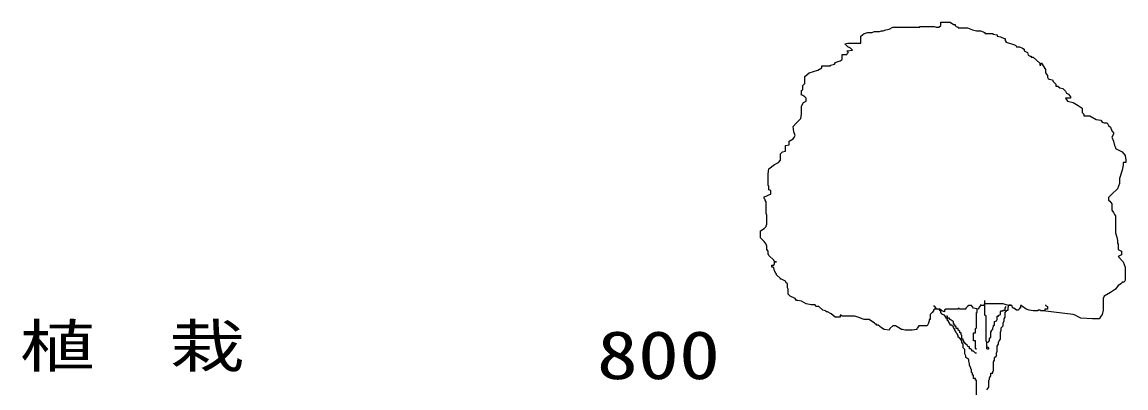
# Model space of a CAD drawing. Units: millimetres at full size; details may follow other scales. Extents: x 0 to 25230, y 0 to 17820.
# Drawn here: x 8868 to 10879, y 9444 to 10110 of the extents above; entities that cross this region are included whole.
import ezdxf
from ezdxf.enums import TextEntityAlignment as Align

# ---------------------------------------------------------------- set-up
doc = ezdxf.new("R2010")
doc.units = ezdxf.units.MM
doc.layers.add('D-STR-STRn', color=2, linetype='Continuous', lineweight=25)
doc.layers.add('D-STR-TXT', color=7, linetype='Continuous', lineweight=25)
doc.styles.add('ＭＳ ゴシック', font='')
doc.styles.get('ＭＳ ゴシック').set_extended_font_data('MS Gothic')

# ---------------------------------------------------------------- blocks, each defined once
blk = doc.blocks.new('tree')
at = {"color": 2, "linetype": 'Continuous', "lineweight": 25}
for p, q in [((-76.887, 681.06), (-73.226, 684.409)), ((-73.226, 684.409), (-73.226, 690.436)), ((-73.226, 690.436), (-56.384, 690.436)), ((-56.384, 690.436), (-50.526, 685.748)), ((-50.526, 685.748), (-47.597, 685.748)), ((-47.597, 685.748), (-47.597, 684.409)), ((-47.597, 684.409), (-45.4, 682.4)), ((-218.944, 664.988), (-213.086, 669.676)), ((-218.944, 652.264), (-218.944, 664.988)), ((-213.086, 669.676), (-206.496, 671.685)), ((-206.496, 671.685), (-199.173, 671.685)), ((-199.173, 671.685), (-194.048, 673.024)), ((-194.048, 673.024), (-185.261, 673.024)), ((-185.261, 673.024), (-181.599, 674.364)), ((-181.599, 674.364), (-178.67, 674.364)), ((-178.67, 674.364), (-173.545, 676.373)), ((-173.545, 676.373), (-167.686, 677.712)), ((-167.686, 677.712), (-161.096, 681.06)), ((-161.096, 681.06), (-112.035, 681.06)), ((-112.035, 682.4), (-85.674, 682.4)), ((-112.035, 681.06), (-112.035, 682.4)), ((-85.674, 682.4), (-82.013, 681.06)), ((-82.013, 681.06), (-76.887, 681.06)), ((-45.4, 682.4), (-41.739, 681.06)), ((-41.739, 681.06), (-41.739, 679.721)), ((-41.739, 679.721), (-24.897, 679.721)), ((-24.897, 679.721), (-16.11, 676.373)), ((-16.11, 676.373), (-8.787, 674.364)), ((-8.787, 674.364), (-1.465, 674.364)), ((-1.465, 674.364), (6.59, 671.685)), ((6.59, 671.685), (6.59, 669.676)), ((6.59, 669.676), (21.235, 669.676)), ((21.235, 669.676), (21.235, 668.336)), ((21.235, 668.336), (29.29, 666.997)), ((29.29, 666.997), (29.29, 664.988)), ((29.29, 664.988), (35.148, 663.649)), ((35.148, 663.649), (41.739, 660.3)), ((-248.235, 650.925), (-243.109, 652.264)), ((-243.109, 645.567), (-248.235, 650.925)), ((-243.109, 652.264), (-218.944, 652.264)), ((-237.983, 642.889), (-243.109, 645.567)), ((41.739, 660.3), (43.935, 660.3)), ((43.935, 660.3), (43.935, 656.952)), ((43.935, 656.952), (45.4, 653.604)), ((45.4, 653.604), (60.777, 648.916)), ((60.777, 648.916), (62.974, 647.576)), ((62.974, 647.576), (64.438, 645.567)), ((64.438, 645.567), (69.564, 645.567)), ((69.564, 645.567), (75.422, 642.889)), ((-253.36, 631.504), (-244.573, 631.504)), ((-253.36, 622.129), (-253.36, 631.504)), ((-244.573, 638.201), (-234.322, 639.54)), ((-243.109, 636.192), (-244.573, 638.201)), ((-244.573, 631.504), (-243.109, 634.853)), ((-241.644, 634.853), (-243.109, 636.192)), ((-243.109, 634.853), (-241.644, 634.853)), ((-234.322, 639.54), (-237.983, 642.889)), ((75.422, 642.889), (78.351, 640.88)), ((78.351, 640.88), (78.351, 638.201)), ((78.351, 638.201), (84.209, 634.853)), ((84.209, 634.853), (85.674, 630.165)), ((85.674, 630.165), (89.335, 628.156)), ((89.335, 628.156), (90.8, 628.156)), ((90.8, 628.156), (90.8, 626.817)), ((90.8, 626.817), (94.461, 626.817)), ((94.461, 626.817), (106.909, 615.432)), ((-297.296, 602.708), (-289.973, 607.396)), ((-289.973, 610.744), (-274.596, 610.744)), ((-289.973, 607.396), (-289.973, 610.744)), ((-274.596, 612.084), (-267.273, 614.093)), ((-274.596, 610.744), (-274.596, 612.084)), ((-267.273, 614.093), (-265.809, 615.432)), ((-265.809, 616.771), (-257.022, 620.12)), ((-265.809, 615.432), (-265.809, 616.771)), ((-257.022, 620.12), (-253.36, 622.129)), ((106.909, 615.432), (106.909, 612.084)), ((106.909, 612.084), (108.374, 612.084)), ((108.374, 615.432), (109.838, 615.432)), ((108.374, 612.084), (108.374, 615.432)), ((109.838, 615.432), (117.161, 604.048)), ((117.161, 604.048), (117.161, 598.02)), ((-321.46, 591.324), (-313.405, 598.02)), ((-321.46, 578.6), (-321.46, 591.324)), ((-313.405, 598.02), (-297.296, 602.708)), ((117.161, 598.02), (120.822, 593.333)), ((120.822, 593.333), (120.822, 589.984)), ((120.822, 589.984), (122.287, 587.975)), ((122.287, 587.975), (123.751, 586.636)), ((123.751, 586.636), (129.609, 585.297)), ((129.609, 585.297), (131.074, 581.948)), ((-327.318, 565.876), (-325.121, 567.215)), ((-327.318, 559.179), (-327.318, 565.876)), ((-325.121, 575.251), (-321.46, 578.6)), ((-325.121, 567.215), (-325.121, 575.251)), ((131.074, 581.948), (136.2, 577.261)), ((136.2, 577.261), (136.2, 573.912)), ((136.2, 573.912), (139.861, 573.912)), ((139.861, 573.912), (143.522, 570.564)), ((143.522, 570.564), (148.648, 569.224)), ((148.648, 569.224), (153.774, 564.537)), ((153.774, 564.537), (155.238, 561.188)), ((-328.783, 557.84), (-327.318, 559.179)), ((-327.318, 557.84), (-328.783, 557.84)), ((-325.121, 556.501), (-327.318, 557.84)), ((-327.318, 537.08), (-323.657, 543.777)), ((-321.46, 554.492), (-325.121, 556.501)), ((-323.657, 543.777), (-318.531, 546.455)), ((-318.531, 551.813), (-321.46, 554.492)), ((-318.531, 546.455), (-318.531, 551.813)), ((153.774, 551.813), (157.435, 546.455)), ((162.561, 551.813), (153.774, 551.813)), ((155.238, 561.188), (158.899, 559.179)), ((157.435, 546.455), (167.686, 543.777)), ((158.899, 559.179), (162.561, 554.492)), ((162.561, 554.492), (162.561, 551.813)), ((167.686, 543.777), (176.474, 538.419)), ((-328.783, 514.981), (-327.318, 523.017)), ((-327.318, 523.017), (-327.318, 537.08)), ((176.474, 538.419), (183.796, 533.732)), ((183.796, 533.732), (183.796, 525.695)), ((183.796, 525.695), (186.725, 523.017)), ((186.725, 523.017), (186.725, 519.668)), ((-342.696, 500.248), (-336.105, 506.945)), ((-336.105, 506.945), (-328.783, 514.981)), ((186.725, 519.668), (197.709, 519.668)), ((197.709, 519.668), (209.425, 512.972)), ((209.425, 512.972), (218.212, 511.632)), ((218.212, 511.632), (220.409, 508.284)), ((220.409, 508.284), (224.07, 506.945)), ((224.07, 506.945), (229.196, 506.945)), ((229.196, 506.945), (232.125, 502.257)), ((-341.231, 490.872), (-342.696, 500.248)), ((-339.034, 484.176), (-341.231, 490.872)), ((-341.231, 479.488), (-339.034, 484.176)), ((232.125, 502.257), (235.786, 498.908)), ((235.786, 498.908), (237.983, 492.212)), ((237.983, 492.212), (240.912, 488.863)), ((240.912, 486.185), (237.983, 480.827)), ((240.912, 488.863), (240.912, 486.185)), ((-356.608, 465.425), (-350.018, 466.764)), ((-356.608, 455.38), (-356.608, 465.425)), ((-350.018, 473.461), (-342.696, 478.149)), ((-350.018, 466.764), (-350.018, 473.461)), ((-342.696, 478.149), (-341.231, 479.488)), ((237.983, 480.827), (240.912, 473.461)), ((240.912, 473.461), (243.109, 465.425)), ((243.109, 465.425), (244.573, 462.076)), ((-365.395, 450.692), (-361.734, 454.04)), ((-365.395, 439.307), (-365.395, 450.692)), ((-361.734, 454.04), (-356.608, 455.38)), ((244.573, 462.076), (244.573, 460.067)), ((244.573, 460.067), (248.235, 458.728)), ((248.235, 458.728), (257.022, 454.04)), ((257.022, 454.04), (262.147, 447.343)), ((262.147, 447.343), (263.612, 439.307)), ((-388.095, 413.86), (-386.631, 423.235)), ((-386.631, 423.235), (-376.379, 431.271)), ((-376.379, 431.271), (-369.057, 434.62)), ((-369.057, 434.62), (-365.395, 439.307)), ((258.486, 429.932), (257.022, 420.556)), ((258.486, 434.62), (258.486, 429.932)), ((263.612, 434.62), (258.486, 434.62)), ((263.612, 439.307), (263.612, 434.62)), ((-388.095, 393.1), (-388.095, 413.86)), ((257.022, 420.556), (251.896, 405.824)), ((251.896, 405.824), (251.896, 396.448)), ((-386.631, 391.76), (-388.095, 393.1)), ((-386.631, 385.064), (-386.631, 391.76)), ((-382.97, 383.724), (-386.631, 385.064)), ((-382.97, 377.027), (-382.97, 383.724)), ((248.235, 387.073), (237.983, 377.027)), ((251.896, 396.448), (248.235, 387.073)), ((-395.418, 372.34), (-391.757, 373.679)), ((-395.418, 368.991), (-395.418, 372.34)), ((-393.221, 367.652), (-395.418, 368.991)), ((-393.221, 366.313), (-393.221, 367.652)), ((-391.757, 362.964), (-393.221, 366.313)), ((-391.757, 373.679), (-386.631, 375.688)), ((-391.757, 342.204), (-391.757, 362.964)), ((-386.631, 375.688), (-382.97, 377.027)), ((237.983, 377.027), (232.125, 371)), ((232.125, 371), (232.125, 366.313)), ((232.125, 366.313), (234.322, 364.304)), ((234.322, 364.304), (237.983, 359.616)), ((-390.292, 338.856), (-391.757, 342.204)), ((237.983, 359.616), (237.983, 348.231)), ((237.983, 348.231), (240.912, 343.544)), ((240.912, 343.544), (243.109, 340.195)), ((-391.757, 319.435), (-390.292, 322.784)), ((-390.292, 322.784), (-390.292, 338.856)), ((243.109, 340.195), (244.573, 337.517)), ((244.573, 337.517), (244.573, 306.712)), ((-402.008, 310.06), (-395.418, 314.748)), ((-402.008, 297.336), (-402.008, 310.06)), ((-395.418, 314.748), (-391.757, 318.096)), ((-391.757, 318.096), (-391.757, 319.435)), ((244.573, 306.712), (246.77, 298.675)), ((-395.418, 290.639), (-402.008, 297.336)), ((-391.757, 285.952), (-395.418, 290.639)), ((-390.292, 282.603), (-391.757, 285.952)), ((-390.292, 276.576), (-390.292, 282.603)), ((246.77, 298.675), (248.235, 292.648)), ((248.235, 292.648), (248.235, 287.291)), ((248.235, 287.291), (249.699, 287.291)), ((249.699, 287.291), (249.699, 276.576)), ((-388.095, 273.228), (-390.292, 276.576)), ((-388.095, 268.54), (-388.095, 273.228)), ((-386.631, 265.192), (-388.095, 268.54)), ((-377.844, 257.155), (-386.631, 265.192)), ((249.699, 276.576), (255.557, 273.228)), ((255.557, 266.531), (249.699, 263.852)), ((249.699, 263.852), (258.486, 253.807)), ((255.557, 273.228), (255.557, 266.531)), ((-381.505, 247.78), (-377.844, 247.78)), ((-381.505, 244.432), (-381.505, 247.78)), ((-379.308, 244.432), (-381.505, 244.432)), ((-377.844, 243.092), (-379.308, 244.432)), ((-376.379, 253.807), (-377.844, 257.155)), ((-377.844, 247.78), (-376.379, 251.128)), ((-376.379, 237.735), (-377.844, 243.092)), ((-372.718, 253.807), (-376.379, 253.807)), ((-376.379, 253.807), (-372.718, 253.807)), ((-376.379, 251.128), (-376.379, 253.807)), ((258.486, 253.807), (262.147, 244.432)), ((262.147, 244.432), (262.147, 220.323)), ((-374.183, 233.047), (-376.379, 237.735)), ((-372.718, 231.708), (-374.183, 233.047)), ((-372.718, 230.368), (-372.718, 231.708)), ((-365.395, 223.672), (-372.718, 230.368)), ((-365.395, 222.332), (-365.395, 223.672)), ((-363.931, 222.332), (-365.395, 222.332)), ((-356.608, 218.984), (-363.931, 222.332)), ((-355.144, 215.636), (-356.608, 218.984)), ((-352.947, 214.296), (-355.144, 215.636)), ((-352.947, 206.26), (-352.947, 214.296)), ((-351.483, 204.251), (-352.947, 206.26)), ((-351.483, 194.876), (-351.483, 204.251)), ((244.573, 204.251), (235.786, 198.224)), ((249.699, 210.948), (244.573, 204.251)), ((255.557, 214.296), (249.699, 210.948)), ((257.022, 216.975), (255.557, 214.296)), ((260.683, 216.975), (257.022, 216.975)), ((262.147, 220.323), (260.683, 216.975)), ((-347.821, 191.527), (-351.483, 194.876)), ((-339.034, 186.84), (-347.821, 191.527)), ((-336.105, 183.491), (-339.034, 186.84)), ((-333.908, 183.491), (-336.105, 183.491)), ((-327.318, 182.152), (-333.908, 183.491)), ((-318.531, 177.464), (-327.318, 182.152)), ((6.59, 156.704), (6.59, 183.491)), ((224.07, 191.527), (221.873, 186.84)), ((221.873, 186.84), (221.873, 166.08)), ((235.786, 198.224), (224.07, 191.527)), ((-309.744, 175.455), (-318.531, 177.464)), ((-302.421, 175.455), (-309.744, 175.455)), ((-300.957, 172.776), (-302.421, 175.455)), ((-295.831, 172.776), (-300.957, 172.776)), ((-288.509, 166.08), (-295.831, 172.776)), ((-283.383, 164.74), (-288.509, 166.08)), ((-281.918, 162.731), (-283.383, 164.74)), ((-279.722, 162.731), (-281.918, 162.731)), ((-273.131, 159.383), (-279.722, 162.731)), ((-89.335, 161.392), (-92.996, 158.043)), ((-87.138, 164.74), (-89.335, 161.392)), ((-85.674, 167.419), (-87.138, 166.08)), ((-87.138, 166.08), (-87.138, 164.74)), ((-85.674, 172.776), (-85.674, 174.116)), ((-84.209, 172.776), (-85.674, 172.776)), ((-75.422, 167.419), (-85.674, 167.419)), ((-82.013, 169.428), (-84.209, 172.776)), ((-82.013, 167.419), (-82.013, 169.428)), ((-76.887, 167.419), (-82.013, 167.419)), ((-75.422, 166.08), (-76.887, 167.419)), ((-71.761, 164.74), (-75.422, 167.419)), ((-75.422, 164.74), (-75.422, 166.08)), ((-73.226, 164.74), (-75.422, 164.74)), ((-73.226, 161.392), (-73.226, 164.74)), ((-71.761, 159.383), (-73.226, 161.392)), ((-66.635, 162.731), (-71.761, 164.74)), ((-64.438, 167.419), (-66.635, 166.08)), ((-66.635, 166.08), (-66.635, 162.731)), ((-41.739, 167.419), (-64.438, 167.419)), ((-38.81, 167.419), (-41.739, 169.428)), ((-41.739, 169.428), (-41.739, 167.419)), ((-27.826, 167.419), (-38.81, 167.419)), ((-24.897, 172.776), (-27.826, 169.428)), ((-27.826, 169.428), (-27.826, 167.419)), ((-22.7, 174.116), (-24.897, 172.776)), ((-17.574, 174.116), (-22.7, 174.116)), ((-13.913, 169.428), (-17.574, 174.116)), ((-5.126, 167.419), (-13.913, 169.428)), ((-8.787, 161.392), (-7.323, 161.392)), ((-8.787, 133.935), (-8.787, 161.392)), ((-7.323, 161.392), (-7.323, 167.419)), ((-1.465, 174.116), (-5.126, 169.428)), ((-5.126, 169.428), (-5.126, 167.419)), ((-1.465, 175.455), (-1.465, 174.116)), ((1.465, 174.116), (-1.465, 175.455)), ((5.126, 174.116), (1.465, 174.116)), ((40.274, 177.464), (5.126, 177.464)), ((5.126, 177.464), (5.126, 174.116)), ((35.148, 162.731), (36.613, 164.74)), ((35.148, 158.043), (35.148, 162.731)), ((36.613, 164.74), (40.274, 164.74)), ((45.4, 175.455), (40.274, 177.464)), ((40.274, 166.08), (43.935, 166.08)), ((40.274, 164.74), (40.274, 166.08)), ((43.935, 169.428), (45.4, 172.776)), ((43.935, 166.08), (43.935, 169.428)), ((43.935, 161.392), (45.4, 164.74)), ((43.935, 153.356), (43.935, 161.392)), ((50.526, 174.116), (45.4, 175.455)), ((45.4, 164.74), (46.864, 164.74)), ((46.864, 166.08), (49.061, 166.08)), ((46.864, 164.74), (46.864, 166.08)), ((49.061, 169.428), (50.526, 175.455)), ((49.061, 166.08), (49.061, 169.428)), ((50.526, 175.455), (54.187, 175.455)), ((55.651, 174.116), (50.526, 174.116)), ((57.848, 169.428), (55.651, 174.116)), ((59.313, 169.428), (57.848, 169.428)), ((64.438, 166.08), (59.313, 169.428)), ((68.1, 166.08), (64.438, 166.08)), ((69.564, 169.428), (68.1, 166.08)), ((71.761, 169.428), (69.564, 169.428)), ((73.226, 174.116), (71.761, 174.116)), ((71.761, 174.116), (71.761, 169.428)), ((75.422, 172.776), (73.226, 174.116)), ((82.013, 167.419), (75.422, 172.776)), ((87.138, 166.08), (82.013, 167.419)), ((94.461, 164.74), (87.138, 166.08)), ((103.248, 164.74), (94.461, 164.74)), ((103.248, 166.08), (103.248, 164.74)), ((106.909, 166.08), (103.248, 166.08)), ((108.374, 164.74), (106.909, 166.08)), ((115.696, 164.74), (108.374, 164.74)), ((167.686, 158.043), (112.035, 164.74)), ((115.696, 167.419), (115.696, 164.74)), ((120.822, 167.419), (115.696, 167.419)), ((117.161, 175.455), (117.161, 174.116)), ((117.161, 174.116), (120.822, 172.776)), ((120.822, 172.776), (120.822, 167.419)), ((221.873, 166.08), (220.409, 158.043)), ((-265.809, 153.356), (-273.131, 159.383)), ((-257.022, 153.356), (-265.809, 153.356)), ((-257.022, 156.704), (-257.022, 153.356)), ((-255.557, 156.704), (-257.022, 156.704)), ((-253.36, 154.695), (-255.557, 156.704)), ((-230.66, 154.695), (-253.36, 154.695)), ((-224.07, 153.356), (-230.66, 154.695)), ((-216.748, 150.007), (-224.07, 153.356)), ((-213.086, 148.668), (-216.748, 150.007)), ((-204.299, 148.668), (-213.086, 148.668)), ((-194.048, 141.971), (-204.299, 148.668)), ((-192.583, 140.632), (-194.048, 141.971)), ((-95.925, 141.971), (-98.122, 137.284)), ((-94.461, 146.659), (-95.925, 141.971)), ((-92.996, 148.668), (-94.461, 148.668)), ((-94.461, 148.668), (-94.461, 146.659)), ((-92.996, 158.043), (-92.996, 148.668)), ((-70.297, 158.043), (-71.761, 159.383)), ((-66.635, 156.704), (-70.297, 158.043)), ((-64.438, 153.356), (-66.635, 156.704)), ((-62.974, 150.007), (-64.438, 153.356)), ((-61.509, 154.695), (-62.974, 154.695)), ((-61.509, 148.668), (-62.974, 150.007)), ((-61.509, 151.347), (-61.509, 154.695)), ((-57.848, 151.347), (-61.509, 151.347)), ((-61.509, 146.659), (-61.509, 148.668)), ((-59.313, 146.659), (-61.509, 146.659)), ((-59.313, 145.32), (-59.313, 146.659)), ((-57.848, 141.971), (-59.313, 145.32)), ((-57.848, 148.668), (-57.848, 151.347)), ((-56.384, 148.668), (-57.848, 148.668)), ((-56.384, 140.632), (-57.848, 141.971)), ((-52.722, 146.659), (-56.384, 148.668)), ((-50.526, 145.32), (-52.722, 146.659)), ((-50.526, 141.971), (-50.526, 145.32)), ((-49.061, 140.632), (-50.526, 141.971)), ((8.787, 154.695), (6.59, 156.704)), ((8.787, 109.827), (8.787, 154.695)), ((24.164, 145.32), (27.826, 146.659)), ((24.164, 138.623), (24.164, 145.32)), ((27.826, 146.659), (29.29, 148.668)), ((29.29, 154.695), (31.487, 154.695)), ((29.29, 148.668), (29.29, 154.695)), ((31.487, 156.704), (32.951, 156.704)), ((31.487, 154.695), (31.487, 156.704)), ((32.951, 156.704), (35.148, 158.043)), ((40.274, 141.971), (41.739, 146.659)), ((40.274, 137.284), (40.274, 141.971)), ((41.739, 150.007), (43.935, 153.356)), ((41.739, 146.659), (41.739, 150.007)), ((171.348, 156.704), (167.686, 158.043)), ((177.938, 153.356), (171.348, 156.704)), ((181.599, 151.347), (177.938, 153.356)), ((202.835, 150.007), (181.599, 151.347)), ((215.283, 150.007), (202.835, 150.007)), ((216.748, 151.347), (215.283, 151.347)), ((215.283, 151.347), (215.283, 150.007)), ((220.409, 158.043), (216.748, 153.356)), ((216.748, 153.356), (216.748, 151.347)), ((-190.386, 140.632), (-192.583, 140.632)), ((-190.386, 138.623), (-190.386, 140.632)), ((-187.457, 138.623), (-190.386, 138.623)), ((-181.599, 133.935), (-187.457, 138.623)), ((-176.474, 130.587), (-181.599, 133.935)), ((-167.686, 129.247), (-176.474, 130.587)), ((-166.222, 132.596), (-167.686, 129.247)), ((-161.096, 137.284), (-166.222, 132.596)), ((-155.97, 137.284), (-161.096, 137.284)), ((-150.112, 133.935), (-155.97, 137.284)), ((-144.987, 130.587), (-150.112, 133.935)), ((-143.522, 130.587), (-144.987, 130.587)), ((-138.396, 129.247), (-143.522, 130.587)), ((-125.948, 129.247), (-138.396, 129.247)), ((-117.161, 130.587), (-125.948, 129.247)), ((-115.696, 133.935), (-117.161, 132.596)), ((-117.161, 132.596), (-117.161, 130.587)), ((-113.5, 137.284), (-115.696, 133.935)), ((-98.122, 137.284), (-113.5, 137.284)), ((-56.384, 138.623), (-56.384, 140.632)), ((-52.722, 138.623), (-56.384, 138.623)), ((-52.722, 137.284), (-52.722, 138.623)), ((-50.526, 135.944), (-52.722, 137.284)), ((-50.526, 133.935), (-50.526, 135.944)), ((-49.061, 132.596), (-50.526, 133.935)), ((-49.061, 138.623), (-49.061, 140.632)), ((-47.597, 138.623), (-49.061, 138.623)), ((-47.597, 129.247), (-49.061, 132.596)), ((-47.597, 135.944), (-47.597, 138.623)), ((-45.4, 135.944), (-47.597, 135.944)), ((-47.597, 127.908), (-47.597, 129.247)), ((-45.4, 125.899), (-47.597, 127.908)), ((-45.4, 132.596), (-45.4, 135.944)), ((-41.739, 132.596), (-45.4, 132.596)), ((-45.4, 124.56), (-45.4, 125.899)), ((-43.935, 122.551), (-45.4, 124.56)), ((-41.739, 119.872), (-43.935, 122.551)), ((-41.739, 129.247), (-41.739, 132.596)), ((-38.81, 127.908), (-41.739, 129.247)), ((-38.81, 124.56), (-38.81, 127.908)), ((-36.613, 124.56), (-38.81, 124.56)), ((-36.613, 121.211), (-36.613, 124.56)), ((-35.148, 119.872), (-36.613, 121.211)), ((-13.913, 109.827), (-13.913, 124.56)), ((-13.913, 124.56), (-10.252, 124.56)), ((-10.252, 132.596), (-8.787, 133.935)), ((-10.252, 124.56), (-10.252, 132.596)), ((17.574, 125.899), (19.039, 127.908)), ((17.574, 116.524), (17.574, 125.899)), ((19.039, 129.247), (21.235, 130.587)), ((19.039, 127.908), (19.039, 129.247)), ((21.235, 133.935), (22.7, 135.944)), ((21.235, 130.587), (21.235, 133.935)), ((22.7, 135.944), (22.7, 138.623)), ((22.7, 138.623), (24.164, 138.623)), ((35.148, 125.899), (36.613, 129.247)), ((35.148, 113.175), (35.148, 125.899)), ((36.613, 133.935), (40.274, 137.284)), ((36.613, 129.247), (36.613, 133.935)), ((-41.739, 116.524), (-41.739, 119.872)), ((-38.81, 115.184), (-41.739, 116.524)), ((-36.613, 111.836), (-38.81, 115.184)), ((-35.148, 108.487), (-36.613, 111.836)), ((-35.148, 113.175), (-35.148, 119.872)), ((-32.951, 113.175), (-35.148, 113.175)), ((-35.148, 107.148), (-35.148, 108.487)), ((-32.951, 103.8), (-35.148, 107.148)), ((-32.951, 109.827), (-32.951, 113.175)), ((-31.487, 109.827), (-32.951, 109.827)), ((-32.951, 97.103), (-32.951, 103.8)), ((-31.487, 107.148), (-31.487, 109.827)), ((-30.022, 107.148), (-31.487, 107.148)), ((-30.022, 105.139), (-30.022, 107.148)), ((-27.826, 105.139), (-30.022, 105.139)), ((-27.826, 103.8), (-27.826, 105.139)), ((-24.897, 101.791), (-27.826, 103.8)), ((-24.897, 100.451), (-24.897, 101.791)), ((-10.252, 109.827), (-13.913, 109.827)), ((-10.252, 95.764), (-10.252, 109.827)), ((10.252, 107.148), (8.787, 109.827)), ((10.252, 107.148), (13.913, 108.487)), ((10.252, 99.112), (10.252, 107.148)), ((10.252, 95.764), (10.252, 107.148)), ((13.913, 109.827), (15.377, 109.827)), ((13.913, 108.487), (13.913, 109.827)), ((15.377, 115.184), (17.574, 116.524)), ((15.377, 109.827), (15.377, 115.184)), ((29.29, 100.451), (31.487, 103.8)), ((31.487, 107.148), (32.951, 109.827)), ((31.487, 103.8), (31.487, 107.148)), ((32.951, 109.827), (35.148, 113.175)), ((-30.022, 94.424), (-32.951, 97.103)), ((-30.022, 86.388), (-30.022, 94.424)), ((-27.826, 83.04), (-30.022, 86.388)), ((-27.826, 79.691), (-27.826, 83.04)), ((-22.7, 99.112), (-24.897, 100.451)), ((-21.235, 99.112), (-22.7, 99.112)), ((-21.235, 95.764), (-21.235, 99.112)), ((-19.039, 95.764), (-21.235, 95.764)), ((-17.574, 94.424), (-19.039, 95.764)), ((-16.11, 91.076), (-17.574, 94.424)), ((-13.913, 91.076), (-16.11, 91.076)), ((-10.252, 87.728), (-13.913, 91.076)), ((-8.787, 95.764), (-10.252, 95.764)), ((-10.252, 95.764), (-8.787, 95.764)), ((-8.787, 87.728), (-10.252, 87.728)), ((13.913, 97.103), (10.252, 99.112)), ((13.913, 94.424), (10.252, 95.764)), ((13.913, 95.764), (13.913, 97.103)), ((24.164, 79.691), (27.826, 83.04)), ((27.826, 87.728), (29.29, 91.076)), ((27.826, 83.04), (27.826, 87.728)), ((29.29, 91.076), (29.29, 100.451)), ((-22.7, 76.343), (-27.826, 79.691)), ((-22.7, 72.995), (-22.7, 76.343)), ((-21.235, 68.307), (-22.7, 72.995)), ((-21.235, 65.628), (-21.235, 68.307)), ((-19.039, 60.271), (-21.235, 65.628)), ((22.7, 71.655), (24.164, 75.004)), ((22.7, 55.583), (22.7, 71.655)), ((24.164, 75.004), (24.164, 79.691)), ((-19.039, 58.931), (-19.039, 60.271)), ((-17.574, 57.592), (-19.039, 58.931)), ((-17.574, 52.235), (-17.574, 57.592)), ((-16.11, 50.895), (-17.574, 52.235)), ((-16.11, 47.547), (-16.11, 50.895)), ((-13.913, 47.547), (-16.11, 47.547)), ((-13.913, 41.52), (-13.913, 47.547)), ((-10.252, 41.52), (-13.913, 41.52)), ((-10.252, 38.172), (-10.252, 41.52)), ((15.377, 42.859), (17.574, 46.208)), ((15.377, 39.511), (15.377, 42.859)), ((17.574, 50.895), (21.235, 50.895)), ((17.574, 46.208), (17.574, 50.895)), ((21.235, 54.244), (22.7, 55.583)), ((21.235, 50.895), (21.235, 54.244)), ((-8.787, 38.172), (-10.252, 38.172)), ((-8.787, 2.679), (-8.787, 38.172)), ((10.252, 20.76), (13.913, 25.448)), ((13.913, 38.172), (15.377, 39.511)), ((13.913, 25.448), (13.913, 38.172))]:
    blk.add_line(p, q, dxfattribs=at)

msp = doc.modelspace()

# ---------------------------------------------------------------- block references
at = {"layer": 'D-STR-STRn'}
msp.add_blockref('tree', (10615, 9420), dxfattribs=at)

# ---------------------------------------------------------------- texts
at = {"layer": 'D-STR-TXT', "style": 'ＭＳ ゴシック'}
for s, height, width, p in [('植\u3000栽', 76.98, 1.3, (8863.898, 9459.2)), ('800', 87.98, 1.25, (9915, 9434))]:
    msp.add_text(s, height=height, dxfattribs=dict(at, width=width)).set_placement(p, align=Align.BOTTOM_LEFT)

doc.saveas('drawing.dxf')
